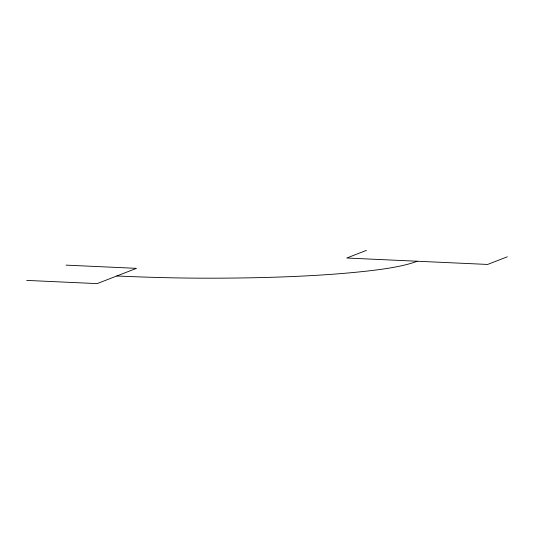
<?xml version="1.0" encoding="UTF-8"?>
<svg xmlns="http://www.w3.org/2000/svg" width="534" height="534" viewBox="0 0 534 534"><rect width="100%" height="100%" fill="white"/><g stroke="black" fill="none" stroke-linecap="round" stroke-linejoin="round"><path stroke-width="0.8" d="M366.417 250.386L346.746 258.022L487.629 264.443L507.3 256.807M66.042 265.131L136.484 268.342L97.141 283.614L26.7 280.403M116.812 275.978A340.198 44.402 4.6 0 0 206.952 278.187A513.942 67.084 4.6 0 0 377.518 269.81A340.198 44.402 4.6 0 0 417.188 261.233"/></g></svg>
